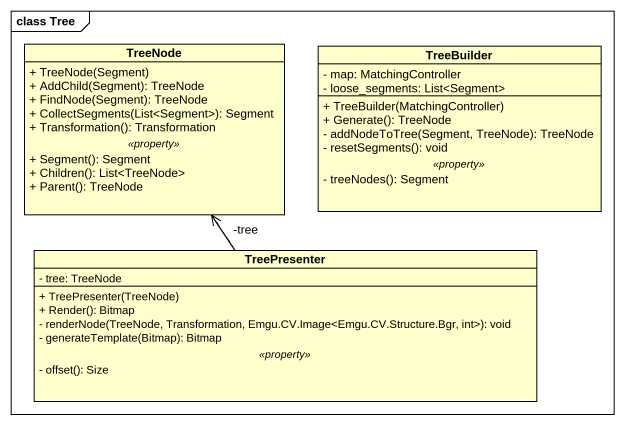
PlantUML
@startuml
mainframe class Tree
hide circle
hide empty members
skinparam classAttributeIconSize 0
class TreeNode {
  + TreeNode(Segment)
  + AddChild(Segment): TreeNode
  + FindNode(Segment): TreeNode
  + CollectSegments(List<Segment>): Segment
  + Transformation(): Transformation
  .. <<property>> ..
  + Segment(): Segment
  + Children(): List<TreeNode>
  + Parent(): TreeNode
}
class TreeBuilder {
  - map: MatchingController
  - loose_segments: List<Segment>
  --
  + TreeBuilder(MatchingController)
  + Generate(): TreeNode
  - addNodeToTree(Segment, TreeNode): TreeNode
  - resetSegments(): void
  .. <<property>> ..
  - treeNodes(): Segment
}
class TreePresenter {
  - tree: TreeNode
  --
  + TreePresenter(TreeNode)
  + Render(): Bitmap
  - renderNode(TreeNode, Transformation, Emgu.CV.Image<Emgu.CV.Structure.Bgr, int>): void
  - generateTemplate(Bitmap): Bitmap
  .. <<property>> ..
  - offset(): Size
}
TreePresenter -up-> "-tree" TreeNode
TreePresenter .up.> TreeNode
@enduml
